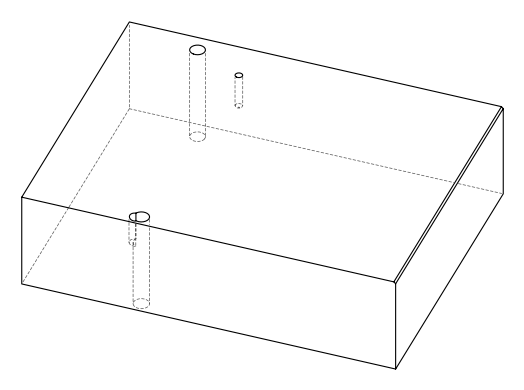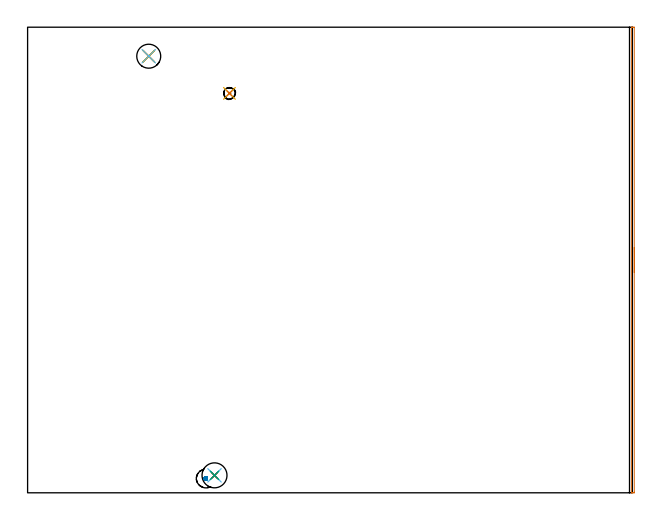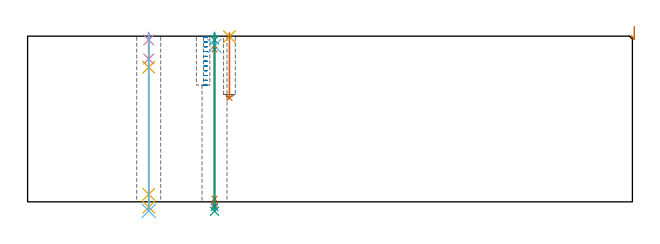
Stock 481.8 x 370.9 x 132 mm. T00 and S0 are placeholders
(PLAN: 13 operations, 10 tool changes, 7.1 min)
(1 AREA_MILL | FG_CHAMFER_SURFACE | UGT0205_001 | 3.12 min | 981 mm3)
(2 MILL_BLIND_HOLE_FROM_SOLID_MATERIAL | STEP1POCKET | UGT0201_130 | Spiral | 0.61 min | 6790 mm3)
(3 SPOT_DRILL | STEP1HOLE | NXT0321_9005460120000 | 0.05 min | 106 mm3)
(4 SPOT_DRILL_1 | STEP1HOLE_1 | NXT0321_9005460120000 | 0.05 min | 181 mm3)
(5 SPOT_DRILL_2 | STEP1POCKET_1 | NXT0321_9005460120000 | 0.03 min | 0 mm3)
(6 DRILL_BLIND_HOLE_INTO_CENTER | STEP1HOLE | NXT0301_023 | 0.04 min | 54 mm3)
(7 GUN_DRILL_THROUGH_HOLE | STEP1HOLE | UGT0307_001 | 0.59 min | 2119 mm3)
(8 SPADE_DRILL_TO_ENLARGE_THROUGH_HOLE | STEP1HOLE | UGT0306_003 | 0.55 min | 11892 mm3)
(9 DRILL_TO_ENLARGE_THROUGH_HOLE | STEP1HOLE | UGT0301_265 | 0.57 min | 22559 mm3)
(10 DRILL_BLIND_HOLE_INTO_CENTER_1 | STEP1HOLE_1 | NXT0301_092 | 0.08 min | 1731 mm3)
(11 GUN_DRILL_THROUGH_HOLE_1 | STEP1HOLE_1 | UGT0307_009 | 0.66 min | 12988 mm3)
(12 DRILL_TO_ENLARGE_THROUGH_HOLE_1 | STEP1HOLE_1 | UGT0301_258 | 0.57 min | 22851 mm3)
(13 DRILL_BLIND_HOLE_INTO_CENTER_2 | STEP1POCKET_1 | UGT0301_208 | 0.21 min | 3186 mm3)
(TOOL UGT0205_001 | Chamfer Mill 20 x 3 x 45 deg. | D20 FL50 Z2)
(TOOL UGT0201_130 | Carbide End Mill 12.0 | D12 FL15 Z4)
(TOOL NXT0321_9005460120000 | NC Spot Drill, 142deg, 12mm, Carbide, Uncoated | D12 PA142 FL30 Z2)
(TOOL NXT0301_023 | Carbide Drill 5.2mm [860.1-0520-016A1-MM 2214] | D5.2 PA140 FL28 Z2)
(TOOL UGT0307_001 | Gun Drill 5 mm | D5 PA130 FL24 Z1)
(TOOL UGT0306_003 | Spade Drill 12.5mm | D12.5 PA132 FL10 Z2)
(TOOL UGT0301_265 | Twist Drill 19.9 mm | D19.9 PA118 FL140 Z2)
(TOOL NXT0301_092 | Carbide Drill 12.1mm [860.1-1210-061A1-MM 2214] | D12.1 PA140 FL77 Z2)
(TOOL UGT0307_009 | Gun Drill 12 mm | D12 PA130 FL24 Z1)
(TOOL UGT0301_258 | Twist Drill 19.1 mm | D19.1 PA118 FL140 Z2)
(TOOL UGT0301_208 | Twist Drill 9.3 mm | D9.3 PA118 FL78 Z2)
(OP 1 AREA_MILL)
G17 G21 G94 G90
T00 M6
G54
G17 G0 G90 X483.3 Y195.45 S1061 M3
G43 Z142. H0
Z139.7
G94 G1 Y195.412 Z138.828 F250.
Y195.298 Z137.964
Y195.109 Z137.112
Y194.847 Z136.28
Y194.513 Z135.474
Y194.11 Z134.7
Y193.642 Z133.964
Y193.11 Z133.272
Y192.521 Z132.629
Y191.878 Z132.04
Y191.186 Z131.508
Y190.45 Z131.04
Y189.676 Z130.637
Y188.87 Z130.303
Y188.038 Z130.041
Y187.186 Z129.852
Y186.322 Z129.738
Y185.45 Z129.7
Y0.468
X483.298 Y0.166 Z129.702
X483.293 Y0.025 Z129.704
X483.291 Y0.004 Z129.705
X483.019 Y0. Z129.977
X482.473 Z130.523
X482.15 Z130.844
X481.505 Z131.495
X481.208 Z131.791
X481.104 Y0.001 Z131.888
X481.092 Z131.9
X481.003 Y0.01 Z131.988
X481. Y0.166 Z132.
Y370.734
X481.003 Y370.89 Z131.988
X481.102 Y370.897 Z131.89
X481.208 Y370.9 Z131.791
X481.505 Z131.495
X482.15 Z130.844
X482.473 Z130.523
X483.019 Y370.898 Z129.977
X483.291 Y370.896 Z129.705
X483.293 Y370.875 Z129.704
X483.298 Y370.734 Z129.702
X483.3 Y370.59 Z129.7
Y185.45
Y184.578 Z129.738
Y183.714 Z129.852
Y182.862 Z130.041
Y182.03 Z130.303
Y181.224 Z130.637
Y180.45 Z131.04
Y179.714 Z131.508
Y179.022 Z132.04
Y178.379 Z132.629
Y177.79 Z133.272
Y177.258 Z133.964
Y176.79 Z134.7
Y176.387 Z135.474
Y176.053 Z136.28
Y175.791 Z137.112
Y175.602 Z137.964
Y175.488 Z138.828
Y175.45 Z139.7
G0 Z142.
M5
M2
(OP 2 MILL_BLIND_HOLE_FROM_SOLID_MATERIAL)
G17 G21 G94 G90
T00 M6
G54
G17 G0 G90 X141.9 Y11.4 S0 M3
G43 Z142. H0
Z131.182
G94 G3 X142.625 Y12.125 R0.725 F250.
X141.9 Y12.85 R0.725
X140.45 Y11.4 R1.45
X141.9 Y12.85 R-1.45
X141.175 Y12.125 R0.725
X141.9 Y11.4 R0.725
G0 Z127.364
G3 X142.625 Y12.125 R0.725
X141.9 Y12.85 R0.725
X140.45 Y11.4 R1.45
X141.9 Y12.85 R-1.45
X141.175 Y12.125 R0.725
X141.9 Y11.4 R0.725
G0 Z123.545
G3 X142.625 Y12.125 R0.725
X141.9 Y12.85 R0.725
X140.45 Y11.4 R1.45
X141.9 Y12.85 R-1.45
X141.175 Y12.125 R0.725
X141.9 Y11.4 R0.725
G0 Z119.727
G3 X142.625 Y12.125 R0.725
X141.9 Y12.85 R0.725
X140.45 Y11.4 R1.45
X141.9 Y12.85 R-1.45
X141.175 Y12.125 R0.725
X141.9 Y11.4 R0.725
G0 Z115.909
G3 X142.625 Y12.125 R0.725
X141.9 Y12.85 R0.725
X140.45 Y11.4 R1.45
X141.9 Y12.85 R-1.45
X141.175 Y12.125 R0.725
X141.9 Y11.4 R0.725
G0 Z112.091
G3 X142.625 Y12.125 R0.725
X141.9 Y12.85 R0.725
X140.45 Y11.4 R1.45
X141.9 Y12.85 R-1.45
X141.175 Y12.125 R0.725
X141.9 Y11.4 R0.725
G0 Z108.273
G3 X142.625 Y12.125 R0.725
X141.9 Y12.85 R0.725
X140.45 Y11.4 R1.45
X141.9 Y12.85 R-1.45
X141.175 Y12.125 R0.725
X141.9 Y11.4 R0.725
G0 Z104.455
G3 X142.625 Y12.125 R0.725
X141.9 Y12.85 R0.725
X140.45 Y11.4 R1.45
X141.9 Y12.85 R-1.45
X141.175 Y12.125 R0.725
X141.9 Y11.4 R0.725
G0 Z100.636
G3 X142.625 Y12.125 R0.725
X141.9 Y12.85 R0.725
X140.45 Y11.4 R1.45
X141.9 Y12.85 R-1.45
X141.175 Y12.125 R0.725
X141.9 Y11.4 R0.725
G0 Z96.818
G3 X142.625 Y12.125 R0.725
X141.9 Y12.85 R0.725
X140.45 Y11.4 R1.45
X141.9 Y12.85 R-1.45
X141.175 Y12.125 R0.725
X141.9 Y11.4 R0.725
G0 Z93.
G3 X142.625 Y12.125 R0.725
X141.9 Y12.85 R0.725
X140.45 Y11.4 R1.45
X141.9 Y12.85 R-1.45
X141.175 Y12.125 R0.725
X141.9 Y11.4 R0.725
G0 Z142.
M5
M2
(OP 3 SPOT_DRILL)
G17 G21 G94 G90
T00 M6
G54
G17 G0 G90 X148.9 Y13.9 S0 M3
G43 Z142. H0
G94 G81 G98 Z129. F250. R135.
G80
M5
M2
(OP 4 SPOT_DRILL_1)
G17 G21 G94 G90
T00 M6
G54
G17 G0 G90 X96.5 Y347.8 S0 M3
G43 Z142. H0
G94 G81 G98 Z129. F250. R135.
G80
M5
M2
(OP 5 SPOT_DRILL_2)
G17 G21 G94 G90
T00 M6
G54
G17 G0 G90 X160.8 Y318.2 S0 M3
G43 Z142. H0
G94 G81 G98 Z131.6 F250. R135.
G80
M5
M2
(OP 6 DRILL_BLIND_HOLE_INTO_CENTER)
G17 G21 G94 G90
T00 M6
G54
G17 G0 G90 X148.9 Y13.9 S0 M3
G43 Z142. H1
G94 G81 G98 Z124.2 F250. R134.
G80
M5
M2
(OP 7 GUN_DRILL_THROUGH_HOLE)
G17 G21 G94 G90
T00 M6
G54
G17 G0 G90 X148.9 Y13.9 M8
G43 Z142. H0
Z129.886
S716 M3
G94 G1 Z121.444 F125. M26
G4 X.084
Z2.5 F250.
G4 X.084
Z-2.666 F125.
G4 X.084
M5
M9
G0 Z129.886
Z142.
M2
(OP 8 SPADE_DRILL_TO_ENLARGE_THROUGH_HOLE)
G17 G21 G94 G90
T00 M6
G54
G17 G0 G90 X148.9 Y13.9 S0 M3
G43 Z142. H0
G94 G73 G98 Z-4.283 F250. Q12.389 R134.
G80
M5
M2
(OP 9 DRILL_TO_ENLARGE_THROUGH_HOLE)
G17 G21 G94 G90
T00 M6
G54
G17 G0 G90 X148.9 Y13.9 S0 M3
G43 Z142. H0
G94 G73 G98 Z-7.479 F250. Q17.435 R134.
G80
M5
M2
(OP 10 DRILL_BLIND_HOLE_INTO_CENTER_1)
G17 G21 G94 G90
T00 M6
G54
G17 G0 G90 X96.5 Y347.8 S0 M3
G43 Z142. H1
G94 G81 G98 Z113.85 F250. R134.
G80
M5
M2
(OP 11 GUN_DRILL_THROUGH_HOLE_1)
G17 G21 G94 G90
T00 M6
G54
G17 G0 G90 X96.5 Y347.8 M8
G43 Z142. H0
Z128.21
S716 M3
G94 G1 Z107.236 F125. M26
G4 X.084
Z6. F250.
G4 X.084
Z-4.298 F125.
G4 X.084
M5
M9
G0 Z128.21
Z142.
M2
(OP 12 DRILL_TO_ENLARGE_THROUGH_HOLE_1)
G17 G21 G94 G90
T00 M6
G54
G17 G0 G90 X96.5 Y347.8 S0 M3
G43 Z142. H0
G94 G73 G98 Z-7.238 F250. Q17.405 R134.
G80
M5
M2
(OP 13 DRILL_BLIND_HOLE_INTO_CENTER_2)
G17 G21 G94 G90
T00 M6
G54
G17 G0 G90 X160.8 Y318.2 S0 M3
G43 Z142. H0
G94 G81 G98 Z82.8 F250. R134.
G80
M5
M2
